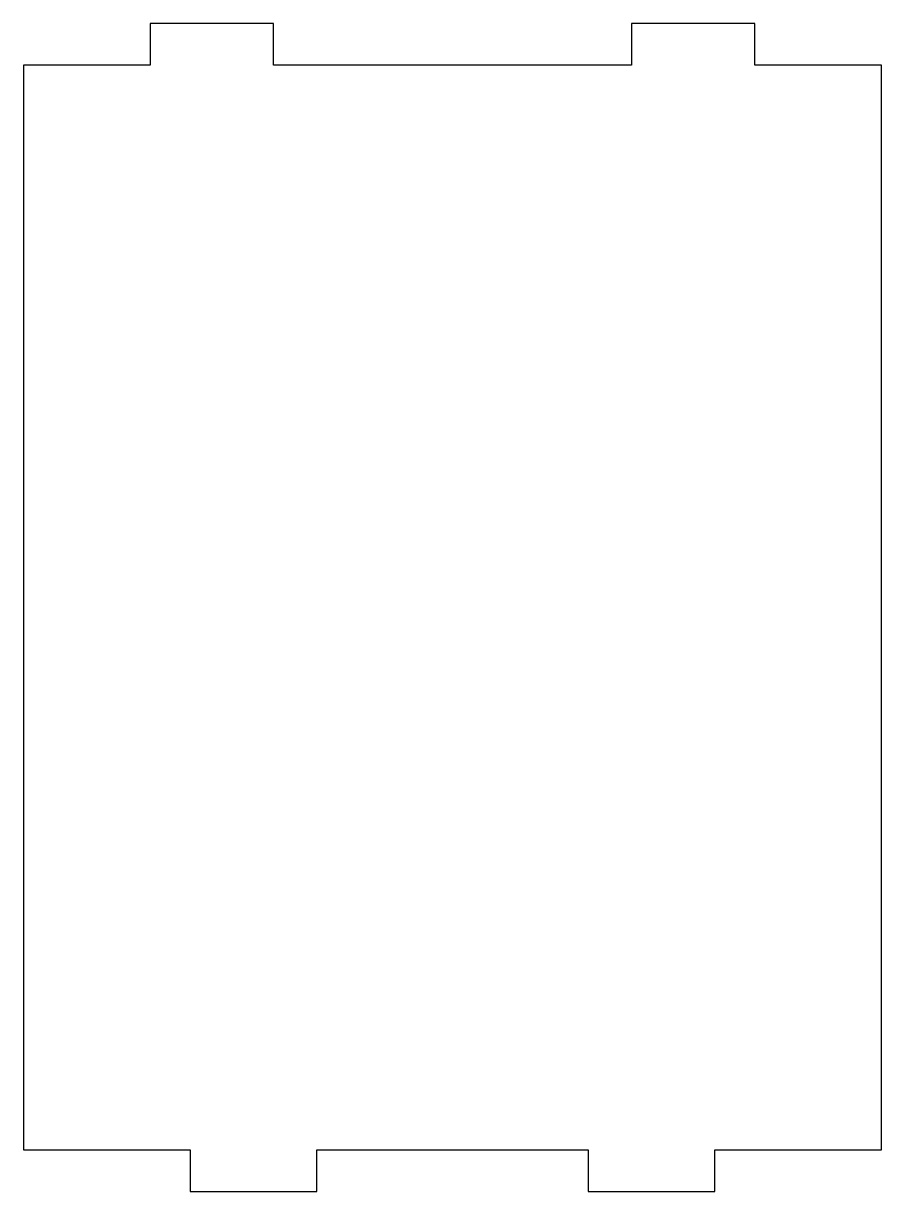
# Model space of a CAD drawing. Header units: millimetres. Extents: x -20 to 83, y -5 to 135.
import ezdxf

# ---------------------------------------------------------------- set-up
doc = ezdxf.new("R2010")
doc.units = ezdxf.units.MM

msp = doc.modelspace()

# ---------------------------------------------------------------- linework, layer by layer
msp.add_lwpolyline([(68, 130.2), (68, 135.2), (53.2, 135.2), (53.2, 130.2), (10.2, 130.2), (10.2, 135.2), (-4.6, 135.2), (-4.6, 130.2), (-19.8, 130.2), (-19.8, 0), (0.2, 0), (0.2, -5), (15.4, -5), (15.4, 0), (48, 0), (48, -5), (63.2, -5), (63.2, 0), (83.2, 0), (83.2, 130.2)], close=True)

doc.saveas('drawing.dxf')
